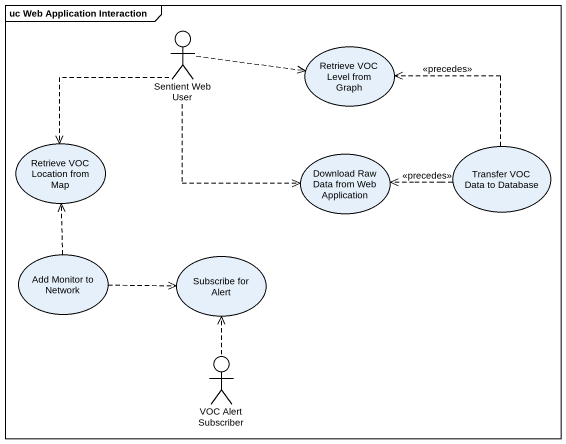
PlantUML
@startuml
mainframe uc Web Application Interaction
actor "Sentient Web User" as Sentient_Web_User
usecase "Retrieve VOC Level from Graph" as Retrieve_VOC_Level_from
usecase "Retrieve VOC Location from Map" as Retrieve_VOC_Location_from
usecase "Download Raw Data from Web Application" as Download_Raw_Data_from_Web
usecase "Transfer VOC Data to Database" as Transfer_VOC_Data_to
usecase "Add Monitor to Network" as Add_Monitor_to_Network
usecase "Subscribe for Alert" as Subscribe_for_Alert
actor "VOC Alert Subscriber" as VOC_Alert_Subscriber
Sentient_Web_User .right.> Retrieve_VOC_Level_from
Sentient_Web_User ..> Retrieve_VOC_Location_from
Sentient_Web_User ..> Download_Raw_Data_from_Web
Transfer_VOC_Data_to .up.> Retrieve_VOC_Level_from : <<precedes>>
Transfer_VOC_Data_to .left.> Download_Raw_Data_from_Web : <<precedes>>
Add_Monitor_to_Network .up.> Retrieve_VOC_Location_from
Add_Monitor_to_Network .right.> Subscribe_for_Alert
VOC_Alert_Subscriber .up.> Subscribe_for_Alert
@enduml
